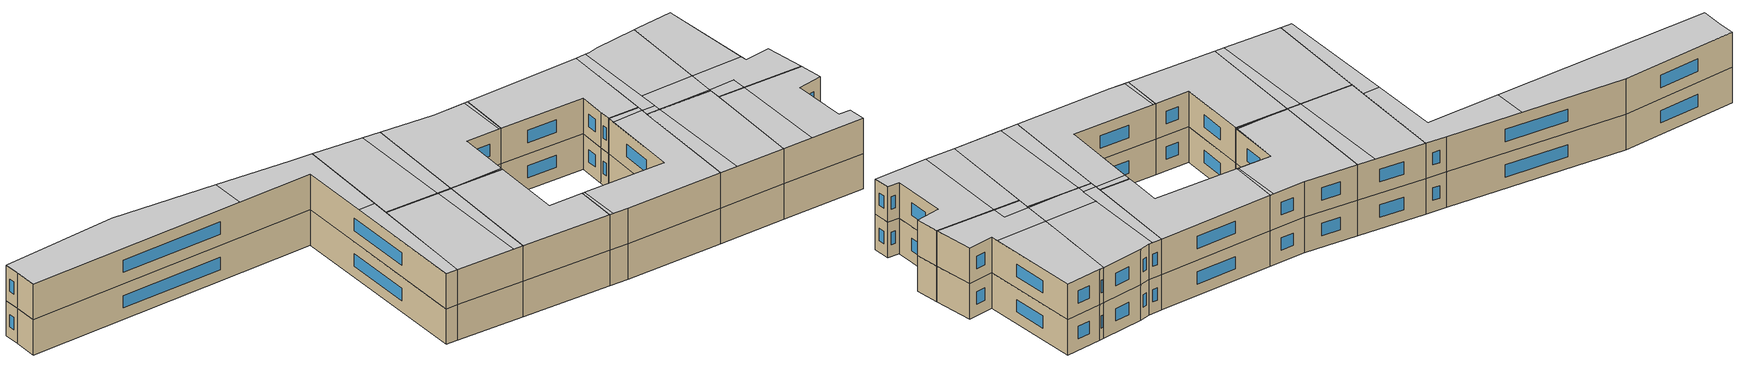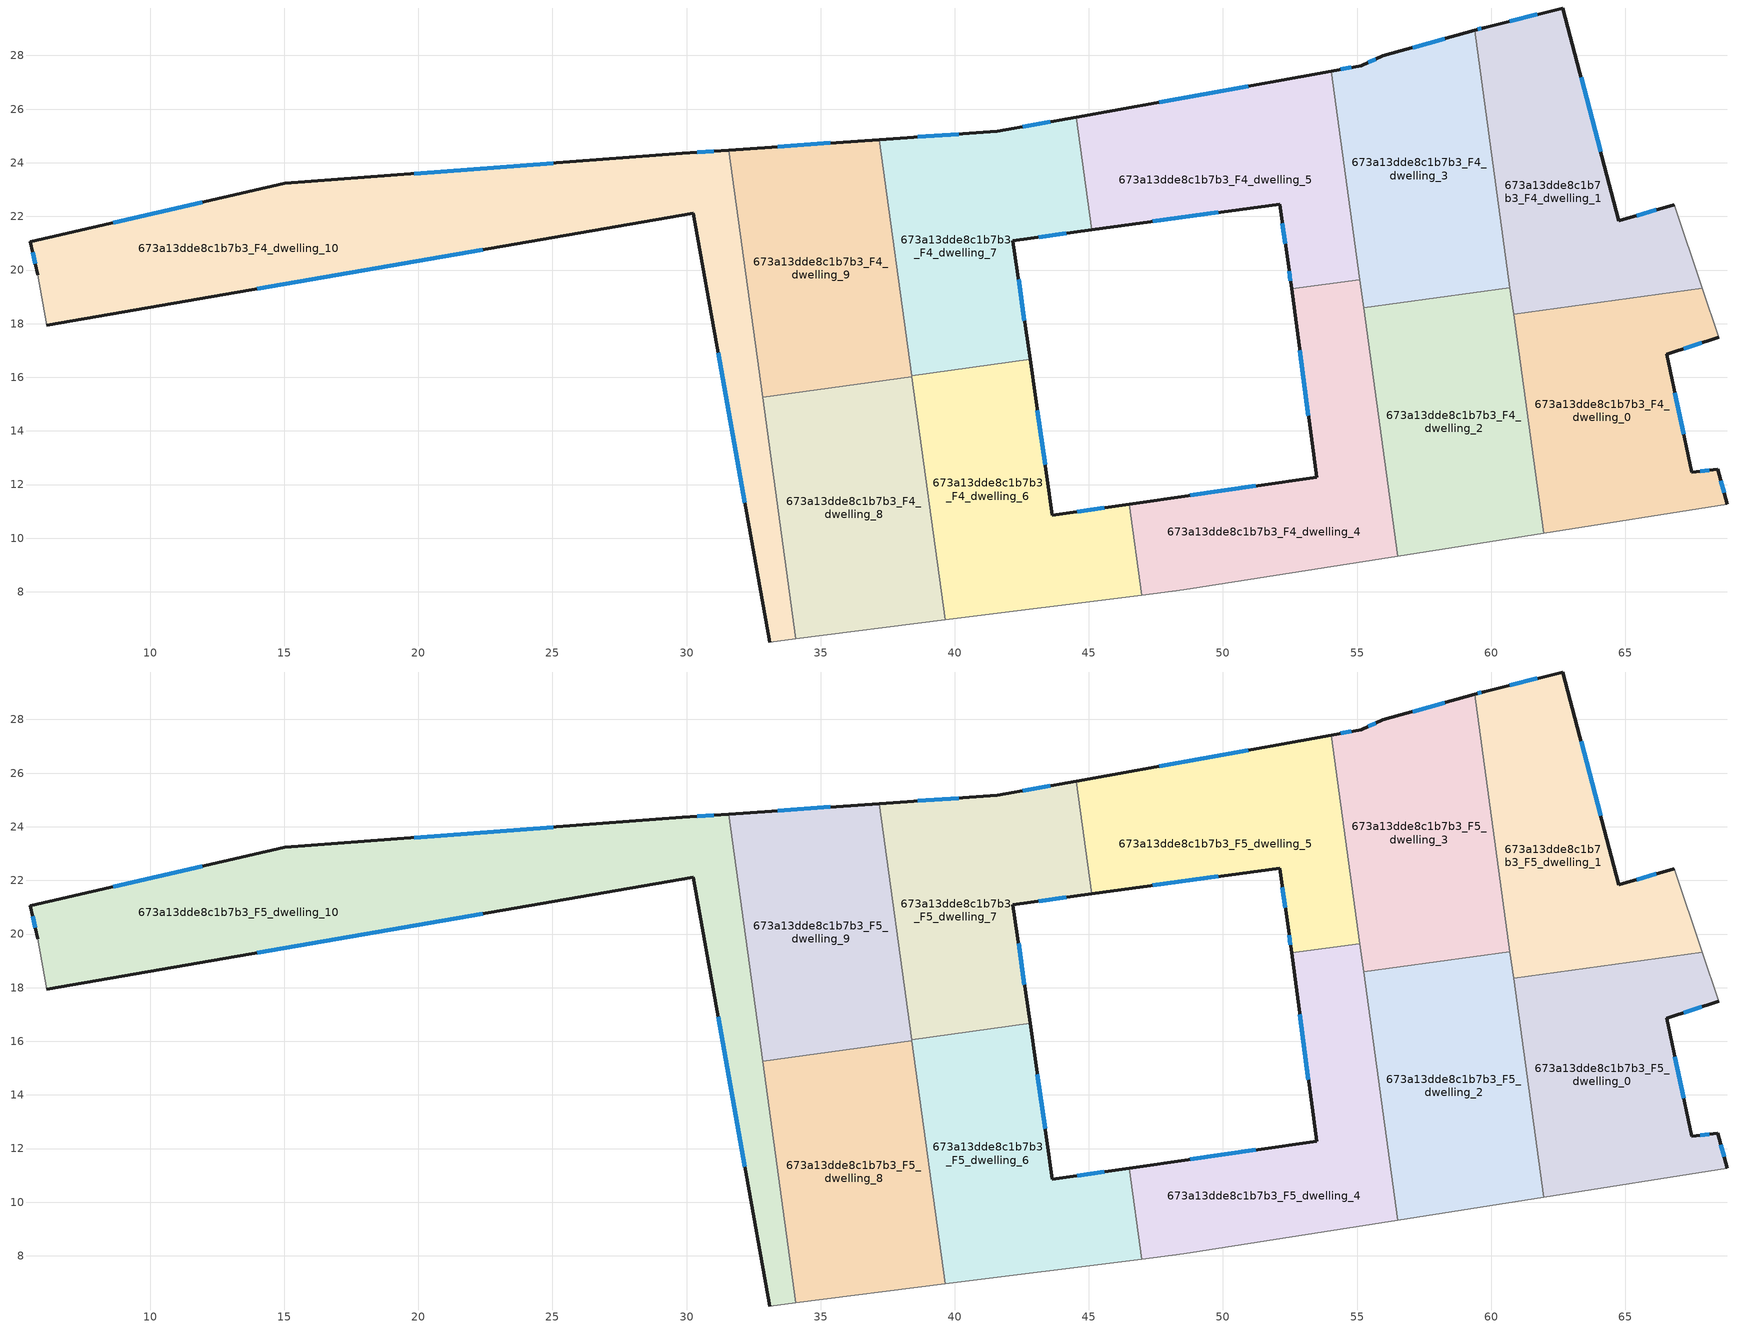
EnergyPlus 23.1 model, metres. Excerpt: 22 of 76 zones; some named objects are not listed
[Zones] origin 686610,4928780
673a13dde8c1b7b3_F4_dwelling_0
 floor to 673a13dde8c1b7b3_F3_dwelling_0 (EU_floor_Construction): 67.88,19.32 68.49,17.5 66.55,16.85 67.48,12.45 68.44,12.57 68.8,11.26 61.96,10.19 60.84,18.35 z12
 wall outside (EU_wall_Construction): 68.8,11.26 68.44,12.57 67.48,12.45 66.55,16.85 68.49,17.5 z12:15
 wall adiabatic (EU_wall_Construction): 61.96,10.19 68.8,11.26 / 68.49,17.5 67.88,19.32 z12:15
 wall to 673a13dde8c1b7b3_F4_dwelling_1 (EU_wall_Construction): 67.88,19.32 60.84,18.35 z12:15
 wall to 673a13dde8c1b7b3_F4_dwelling_2 (EU_wall_Construction): 60.84,18.35 61.96,10.19 z12:15
 window (EU_Window_Construction): 68.13,12.53 67.79,12.49 / 68.68,11.69 68.56,12.14 / 67.18,17.06 67.86,17.29 / 67.18,13.88 66.85,15.42 z12.98:14.02
673a13dde8c1b7b3_F4_dwelling_1
 floor to 673a13dde8c1b7b3_F3_dwelling_1 (EU_floor_Construction): 62.67,29.77 64.76,21.84 66.83,22.43 67.88,19.32 60.84,18.35 59.39,28.94 59.74,29.04 z12
 wall outside (EU_wall_Construction): 66.83,22.43 64.76,21.84 62.67,29.77 59.74,29.04 59.39,28.94 z12:15
 wall adiabatic (EU_wall_Construction): 67.88,19.32 66.83,22.43 z12:15
 wall to 673a13dde8c1b7b3_F4_dwelling_3 (EU_wall_Construction): 59.39,28.94 60.7,19.34 z12:15
 wall to 673a13dde8c1b7b3_F4_dwelling_2 (EU_wall_Construction): 60.7,19.34 60.84,18.35 z12:15
 window (EU_Window_Construction): 59.63,29.01 59.5,28.97 / 61.72,29.53 60.69,29.28 / 64.08,24.42 63.35,27.19 / 66.16,22.24 65.44,22.03 z12.98:14.02
673a13dde8c1b7b3_F4_dwelling_10
 floor to 673a13dde8c1b7b3_F3_dwelling_10 (EU_floor_Construction): 31.58,24.47 34.08,6.25 33.11,6.13 30.24,22.12 6.15,17.94 5.81,19.82 5.53,21.06 15.02,23.23 29.84,24.35 z12
 wall outside (EU_wall_Construction): 6.15,17.94 30.24,22.12 33.11,6.13 / 31.58,24.47 29.84,24.35 15.02,23.23 5.53,21.06 5.81,19.82 z12:15
 wall adiabatic (EU_wall_Construction): 33.11,6.13 34.08,6.25 / 5.81,19.82 6.15,17.94 z12:15
 wall to 673a13dde8c1b7b3_F4_dwelling_9 (EU_wall_Construction): 32.84,15.26 31.58,24.47 z12:15
 wall to 673a13dde8c1b7b3_F4_dwelling_8 (EU_wall_Construction): 34.08,6.25 32.84,15.25 z12:15
 window (EU_Window_Construction): 31.18,16.92 32.18,11.33 / 13.99,19.3 22.41,20.76 / 5.62,20.66 5.72,20.23 / 11.94,22.53 8.62,21.77 / 25.02,23.99 19.84,23.6 / 31.01,24.43 30.41,24.39 z12.98:14.02
673a13dde8c1b7b3_F4_dwelling_2
 floor to 673a13dde8c1b7b3_F3_dwelling_2 (EU_floor_Construction): 60.7,19.34 61.96,10.19 56.52,9.33 55.25,18.59 z12
 wall to 673a13dde8c1b7b3_F4_dwelling_3 (EU_wall_Construction): 60.7,19.34 55.25,18.59 z12:15
 wall adiabatic (EU_wall_Construction): 56.52,9.33 61.96,10.19 z12:15
 wall to 673a13dde8c1b7b3_F4_dwelling_4 (EU_wall_Construction): 55.25,18.59 56.52,9.33 z12:15
673a13dde8c1b7b3_F4_dwelling_3
 floor to 673a13dde8c1b7b3_F3_dwelling_3 (EU_floor_Construction): 59.39,28.94 60.7,19.34 55.25,18.59 54.04,27.42 55.15,27.62 55.96,27.98 z12
 wall outside (EU_wall_Construction): 59.39,28.94 55.96,27.98 55.15,27.62 54.04,27.42 z12:15
 wall to 673a13dde8c1b7b3_F4_dwelling_5 (EU_wall_Construction): 54.04,27.42 55.1,19.64 z12:15
 wall to 673a13dde8c1b7b3_F4_dwelling_4 (EU_wall_Construction): 55.1,19.64 55.25,18.59 z12:15
 window (EU_Window_Construction): 54.79,27.56 54.4,27.49 / 55.7,27.86 55.42,27.74 / 58.27,28.63 57.08,28.29 z12.98:14.02
673a13dde8c1b7b3_F4_dwelling_4
 floor to 673a13dde8c1b7b3_F3_dwelling_4 (EU_floor_Construction): 55.1,19.64 56.52,9.33 48.54,8.08 46.97,7.88 46.51,11.27 53.49,12.28 52.56,19.29 z12
 wall outside (EU_wall_Construction): 52.56,19.29 53.49,12.28 46.51,11.27 z12:15
 wall to 673a13dde8c1b7b3_F4_dwelling_6 (EU_wall_Construction): 46.51,11.27 46.97,7.88 z12:15
 wall to 673a13dde8c1b7b3_F4_dwelling_5 (EU_wall_Construction): 55.1,19.64 52.56,19.29 z12:15
 wall adiabatic (EU_wall_Construction): 46.97,7.88 48.54,8.08 56.52,9.33 z12:15
 window (EU_Window_Construction): 51.22,11.95 48.78,11.6 / 52.86,17.01 53.19,14.56 z12.98:14.02
673a13dde8c1b7b3_F4_dwelling_5
 floor to 673a13dde8c1b7b3_F3_dwelling_5 (EU_floor_Construction): 54.04,27.42 55.1,19.64 52.56,19.29 52.43,20.26 52.11,22.46 45.1,21.5 44.53,25.7 z12
 wall outside (EU_wall_Construction): 45.1,21.5 52.11,22.46 52.43,20.26 52.56,19.29 / 54.04,27.42 44.53,25.7 z12:15
 wall to 673a13dde8c1b7b3_F4_dwelling_7 (EU_wall_Construction): 44.53,25.7 45.1,21.5 z12:15
 window (EU_Window_Construction): 52.22,21.75 52.33,20.98 / 47.38,21.81 49.83,22.15 / 50.94,26.86 47.62,26.26 / 52.47,19.95 52.52,19.61 z12.98:14.02
673a13dde8c1b7b3_F4_dwelling_6
 floor to 673a13dde8c1b7b3_F3_dwelling_6 (EU_floor_Construction): 42.81,16.67 43.64,10.86 46.51,11.27 46.97,7.88 39.64,6.96 38.39,16.06 z12
 wall outside (EU_wall_Construction): 46.51,11.27 43.64,10.86 42.81,16.67 z12:15
 wall adiabatic (EU_wall_Construction): 39.64,6.96 46.97,7.88 z12:15
 wall to 673a13dde8c1b7b3_F4_dwelling_7 (EU_wall_Construction): 42.81,16.67 38.39,16.06 z12:15
 wall to 673a13dde8c1b7b3_F4_dwelling_8 (EU_wall_Construction): 38.4,16.02 39.64,6.96 z12:15
 wall to 673a13dde8c1b7b3_F4_dwelling_9 (EU_wall_Construction): 38.39,16.06 38.4,16.02 z12:15
 window (EU_Window_Construction): 43.37,12.75 43.08,14.78 / 45.58,11.14 44.57,11 z12.98:14.02
673a13dde8c1b7b3_F4_dwelling_7
 floor to 673a13dde8c1b7b3_F3_dwelling_7 (EU_floor_Construction): 44.53,25.7 45.1,21.5 42.17,21.1 42.81,16.67 38.39,16.06 37.19,24.86 41.58,25.17 z12
 wall outside (EU_wall_Construction): 42.81,16.67 42.17,21.1 45.1,21.5 / 44.53,25.7 41.58,25.17 37.19,24.86 z12:15
 wall to 673a13dde8c1b7b3_F4_dwelling_9 (EU_wall_Construction): 37.19,24.86 38.39,16.06 z12:15
 window (EU_Window_Construction): 42.6,18.11 42.38,19.66 / 40.15,25.07 38.61,24.96 / 43.57,25.53 42.54,25.34 / 43.13,21.23 44.15,21.37 z12.98:14.02
673a13dde8c1b7b3_F4_dwelling_8
 floor to 673a13dde8c1b7b3_F3_dwelling_8 (EU_floor_Construction): 38.4,16.02 39.64,6.96 34.08,6.25 32.84,15.25 z12
 wall to 673a13dde8c1b7b3_F4_dwelling_9 (EU_wall_Construction): 38.4,16.02 32.84,15.25 z12:15
 wall adiabatic (EU_wall_Construction): 34.08,6.25 39.64,6.96 z12:15
673a13dde8c1b7b3_F4_dwelling_9
 floor to 673a13dde8c1b7b3_F3_dwelling_9 (EU_floor_Construction): 37.19,24.86 38.4,16.02 32.84,15.25 31.58,24.47 z12
 wall outside (EU_wall_Construction): 37.19,24.86 31.58,24.47 z12:15
 window (EU_Window_Construction): 35.36,24.74 33.4,24.6 z12.98:14.02
673a13dde8c1b7b3_F5_dwelling_0
 floor to 673a13dde8c1b7b3_F4_dwelling_0 (EU_floor_Construction): 67.88,19.32 68.49,17.5 66.55,16.85 67.48,12.45 68.44,12.57 68.8,11.26 61.96,10.19 60.84,18.35 z15
 wall outside (EU_wall_Construction): 68.8,11.26 68.44,12.57 67.48,12.45 66.55,16.85 68.49,17.5 z15:18
 wall adiabatic (EU_wall_Construction): 61.96,10.19 68.8,11.26 / 68.49,17.5 67.88,19.32 z15:18
 wall to 673a13dde8c1b7b3_F5_dwelling_1 (EU_wall_Construction): 67.88,19.32 60.84,18.35 z15:18
 wall to 673a13dde8c1b7b3_F5_dwelling_2 (EU_wall_Construction): 60.84,18.35 61.96,10.19 z15:18
 window (EU_Window_Construction): 68.13,12.53 67.79,12.49 / 68.68,11.69 68.56,12.14 / 67.18,17.06 67.86,17.29 / 67.18,13.88 66.85,15.42 z15.98:17.02
 ceiling to 673a13dde8c1b7b3_F6_dwelling_9 (EU_floor_Construction): 68.8,11.26 68.44,12.57 67.48,12.45 66.55,16.85 68.49,17.5 67.88,19.32 63.01,18.65 64.41,10.57 z18
 ceiling to 673a13dde8c1b7b3_F6_dwelling_8 (EU_floor_Construction): 64.41,10.57 63.01,18.65 60.84,18.35 61.96,10.19 z18
673a13dde8c1b7b3_F5_dwelling_1
 floor to 673a13dde8c1b7b3_F4_dwelling_1 (EU_floor_Construction): 62.67,29.77 64.76,21.84 66.83,22.43 67.88,19.32 60.84,18.35 59.39,28.94 59.74,29.04 z15
 wall outside (EU_wall_Construction): 66.83,22.43 64.76,21.84 62.67,29.77 59.74,29.04 59.39,28.94 z15:18
 wall adiabatic (EU_wall_Construction): 67.88,19.32 66.83,22.43 z15:18
 wall to 673a13dde8c1b7b3_F5_dwelling_3 (EU_wall_Construction): 59.39,28.94 60.7,19.34 z15:18
 wall to 673a13dde8c1b7b3_F5_dwelling_2 (EU_wall_Construction): 60.7,19.34 60.84,18.35 z15:18
 window (EU_Window_Construction): 59.63,29.01 59.5,28.97 / 61.72,29.53 60.69,29.28 / 64.08,24.42 63.35,27.19 / 66.16,22.24 65.44,22.03 z15.98:17.02
 ceiling to 673a13dde8c1b7b3_F6_dwelling_7 (EU_floor_Construction): 64.62,22.38 62.67,29.77 59.74,29.04 59.39,28.94 60.39,21.65 z18
 ceiling to 673a13dde8c1b7b3_F6_dwelling_9 (EU_floor_Construction): 67.88,19.32 66.83,22.43 64.76,21.84 64.62,22.38 60.39,21.65 60.68,19.49 62.81,19.85 63.01,18.65 z18
 ceiling to 673a13dde8c1b7b3_F6_dwelling_8 (EU_floor_Construction): 63.01,18.65 62.81,19.85 60.68,19.49 60.84,18.35 z18
673a13dde8c1b7b3_F5_dwelling_10
 floor to 673a13dde8c1b7b3_F4_dwelling_10 (EU_floor_Construction): 31.58,24.47 34.08,6.25 33.11,6.13 30.24,22.12 6.15,17.94 5.81,19.82 5.53,21.06 15.02,23.23 29.84,24.35 z15
 wall outside (EU_wall_Construction): 6.15,17.94 30.24,22.12 33.11,6.13 / 31.58,24.47 29.84,24.35 15.02,23.23 5.53,21.06 5.81,19.82 z15:18
 wall adiabatic (EU_wall_Construction): 33.11,6.13 34.08,6.25 / 5.81,19.82 6.15,17.94 z15:18
 wall to 673a13dde8c1b7b3_F5_dwelling_9 (EU_wall_Construction): 32.84,15.26 31.58,24.47 z15:18
 wall to 673a13dde8c1b7b3_F5_dwelling_8 (EU_wall_Construction): 34.08,6.25 32.84,15.25 z15:18
 window (EU_Window_Construction): 31.18,16.92 32.18,11.33 / 13.99,19.3 22.41,20.76 / 5.62,20.66 5.72,20.23 / 11.94,22.53 8.62,21.77 / 25.02,23.99 19.84,23.6 / 31.01,24.43 30.41,24.39 z15.98:17.02
 ceiling to 673a13dde8c1b7b3_F6_dwelling_0 (EU_floor_Construction): 24.1,21.06 23.61,23.88 15.02,23.23 5.53,21.06 5.81,19.82 6.15,17.94 z18
 ceiling to 673a13dde8c1b7b3_F6_dwelling_1 (EU_floor_Construction): 32.65,16.66 31.58,24.47 29.84,24.35 23.61,23.88 24.1,21.06 30.24,22.12 31.27,16.42 z18
 ceiling to 673a13dde8c1b7b3_F6_dwelling_2 (EU_floor_Construction): 34.08,6.25 32.65,16.66 31.27,16.42 33.11,6.13 z18
673a13dde8c1b7b3_F5_dwelling_2
 floor to 673a13dde8c1b7b3_F4_dwelling_2 (EU_floor_Construction): 60.7,19.34 61.96,10.19 56.52,9.33 55.25,18.59 z15
 wall to 673a13dde8c1b7b3_F5_dwelling_3 (EU_wall_Construction): 60.7,19.34 55.25,18.59 z15:18
 wall adiabatic (EU_wall_Construction): 56.52,9.33 61.96,10.19 z15:18
 wall to 673a13dde8c1b7b3_F5_dwelling_4 (EU_wall_Construction): 55.25,18.59 56.52,9.33 z15:18
 ceiling to 673a13dde8c1b7b3_F6_dwelling_8 (EU_floor_Construction): 61.96,10.19 60.7,19.34 56.42,18.75 56.35,18.74 57.94,9.56 z18
 ceiling to 673a13dde8c1b7b3_F6_dwelling_6 (EU_floor_Construction): 57.94,9.56 56.35,18.74 55.25,18.59 56.52,9.33 z18
673a13dde8c1b7b3_F5_dwelling_3
 floor to 673a13dde8c1b7b3_F4_dwelling_3 (EU_floor_Construction): 59.39,28.94 60.7,19.34 55.25,18.59 54.04,27.42 55.15,27.62 55.96,27.98 z15
 wall outside (EU_wall_Construction): 59.39,28.94 55.96,27.98 55.15,27.62 54.04,27.42 z15:18
 wall to 673a13dde8c1b7b3_F5_dwelling_5 (EU_wall_Construction): 54.04,27.42 55.1,19.64 z15:18
 wall to 673a13dde8c1b7b3_F5_dwelling_4 (EU_wall_Construction): 55.1,19.64 55.25,18.59 z15:18
 window (EU_Window_Construction): 54.79,27.56 54.4,27.49 / 55.7,27.86 55.42,27.74 / 58.27,28.63 57.08,28.29 z15.98:17.02
 ceiling to 673a13dde8c1b7b3_F6_dwelling_5 (EU_floor_Construction): 56.25,19.34 54.83,27.56 54.04,27.42 55.17,19.15 z18
 ceiling to 673a13dde8c1b7b3_F6_dwelling_7 (EU_floor_Construction): 60.39,21.65 59.39,28.94 55.96,27.98 55.15,27.62 54.83,27.56 55.98,20.89 z18
 ceiling to 673a13dde8c1b7b3_F6_dwelling_9 (EU_floor_Construction): 60.68,19.49 60.39,21.65 55.98,20.89 56.35,18.74 56.42,18.75 z18
 ceiling to 673a13dde8c1b7b3_F6_dwelling_6 (EU_floor_Construction): 56.35,18.74 56.25,19.34 55.17,19.15 55.25,18.59 z18
 ceiling to 673a13dde8c1b7b3_F6_dwelling_8 (EU_floor_Construction): 60.7,19.34 60.68,19.49 56.42,18.75 z18
673a13dde8c1b7b3_F5_dwelling_4
 floor to 673a13dde8c1b7b3_F4_dwelling_4 (EU_floor_Construction): 55.1,19.64 56.52,9.33 48.54,8.08 46.97,7.88 46.51,11.27 53.49,12.28 52.56,19.29 z15
 wall outside (EU_wall_Construction): 52.56,19.29 53.49,12.28 46.51,11.27 z15:18
 wall to 673a13dde8c1b7b3_F5_dwelling_6 (EU_wall_Construction): 46.51,11.27 46.97,7.88 z15:18
 wall to 673a13dde8c1b7b3_F5_dwelling_5 (EU_wall_Construction): 55.1,19.64 52.56,19.29 z15:18
 wall adiabatic (EU_wall_Construction): 46.97,7.88 48.54,8.08 56.52,9.33 z15:18
 window (EU_Window_Construction): 51.22,11.95 48.78,11.6 / 52.86,17.01 53.19,14.56 z15.98:17.02
 ceiling to 673a13dde8c1b7b3_F6_dwelling_6 (EU_floor_Construction): 56.52,9.33 55.17,19.15 52.64,18.72 53.49,12.28 46.72,11.3 47.3,7.92 48.54,8.08 z18
 ceiling to 673a13dde8c1b7b3_F6_dwelling_4 (EU_floor_Construction): 47.3,7.92 46.72,11.3 46.51,11.27 46.97,7.88 z18
 ceiling to 673a13dde8c1b7b3_F6_dwelling_5 (EU_floor_Construction): 55.17,19.15 55.1,19.64 52.56,19.3 52.64,18.72 z18
673a13dde8c1b7b3_F5_dwelling_5
 floor to 673a13dde8c1b7b3_F4_dwelling_5 (EU_floor_Construction): 54.04,27.42 55.1,19.64 52.56,19.29 52.43,20.26 52.11,22.46 45.1,21.5 44.53,25.7 z15
 wall outside (EU_wall_Construction): 45.1,21.5 52.11,22.46 52.43,20.26 52.56,19.29 / 54.04,27.42 44.53,25.7 z15:18
 wall to 673a13dde8c1b7b3_F5_dwelling_7 (EU_wall_Construction): 44.53,25.7 45.1,21.5 z15:18
 window (EU_Window_Construction): 52.22,21.75 52.33,20.98 / 47.38,21.81 49.83,22.15 / 50.94,26.86 47.62,26.26 / 52.47,19.95 52.52,19.61 z15.98:17.02
 ceiling to 673a13dde8c1b7b3_F6_dwelling_5 (EU_floor_Construction): 55.1,19.64 54.04,27.42 44.53,25.7 45.1,21.5 52.11,22.46 52.43,20.26 52.56,19.3 z18
673a13dde8c1b7b3_F5_dwelling_6
 floor to 673a13dde8c1b7b3_F4_dwelling_6 (EU_floor_Construction): 42.81,16.67 43.64,10.86 46.51,11.27 46.97,7.88 39.64,6.96 38.39,16.06 z15
 wall outside (EU_wall_Construction): 46.51,11.27 43.64,10.86 42.81,16.67 z15:18
 wall adiabatic (EU_wall_Construction): 39.64,6.96 46.97,7.88 z15:18
 wall to 673a13dde8c1b7b3_F5_dwelling_7 (EU_wall_Construction): 42.81,16.67 38.39,16.06 z15:18
 wall to 673a13dde8c1b7b3_F5_dwelling_8 (EU_wall_Construction): 38.4,16.02 39.64,6.96 z15:18
 wall to 673a13dde8c1b7b3_F5_dwelling_9 (EU_wall_Construction): 38.39,16.06 38.4,16.02 z15:18
 window (EU_Window_Construction): 43.37,12.75 43.08,14.78 / 45.58,11.14 44.57,11 z15.98:17.02
 ceiling to 673a13dde8c1b7b3_F6_dwelling_4 (EU_floor_Construction): 46.97,7.88 46.51,11.27 43.64,10.86 42.81,16.67 38.39,16.06 39.64,6.96 z18
673a13dde8c1b7b3_F5_dwelling_7
 floor to 673a13dde8c1b7b3_F4_dwelling_7 (EU_floor_Construction): 44.53,25.7 45.1,21.5 42.17,21.1 42.81,16.67 38.39,16.06 37.19,24.86 41.58,25.17 z15
 wall outside (EU_wall_Construction): 42.81,16.67 42.17,21.1 45.1,21.5 / 44.53,25.7 41.58,25.17 37.19,24.86 z15:18
 wall to 673a13dde8c1b7b3_F5_dwelling_9 (EU_wall_Construction): 37.19,24.86 38.39,16.06 z15:18
 window (EU_Window_Construction): 42.6,18.11 42.38,19.66 / 40.15,25.07 38.61,24.96 / 43.57,25.53 42.54,25.34 / 43.13,21.23 44.15,21.37 z15.98:17.02
 ceiling to 673a13dde8c1b7b3_F6_dwelling_3 (EU_floor_Construction): 42.79,16.83 42.17,21.1 44.96,21.48 44.24,25.65 41.58,25.17 37.19,24.86 38.39,16.07 z18
 ceiling to 673a13dde8c1b7b3_F6_dwelling_4 (EU_floor_Construction): 42.81,16.67 42.79,16.83 38.39,16.06 z18
 ceiling to 673a13dde8c1b7b3_F6_dwelling_5 (EU_floor_Construction): 45.1,21.5 44.53,25.7 44.24,25.65 44.96,21.48 z18
673a13dde8c1b7b3_F5_dwelling_8
 floor to 673a13dde8c1b7b3_F4_dwelling_8 (EU_floor_Construction): 38.4,16.02 39.64,6.96 34.08,6.25 32.84,15.25 z15
 wall to 673a13dde8c1b7b3_F5_dwelling_9 (EU_wall_Construction): 38.4,16.02 32.84,15.25 z15:18
 wall adiabatic (EU_wall_Construction): 34.08,6.25 39.64,6.96 z15:18
 ceiling adiabatic (EU_roof_Construction): 38.83,6.85 37.28,15.86 32.84,15.25 34.08,6.25 z18
 ceiling to 673a13dde8c1b7b3_F6_dwelling_4 (EU_floor_Construction): 39.64,6.96 38.4,16.02 37.28,15.86 38.83,6.85 z18
673a13dde8c1b7b3_F5_dwelling_9
 floor to 673a13dde8c1b7b3_F4_dwelling_9 (EU_floor_Construction): 37.19,24.86 38.4,16.02 32.84,15.25 31.58,24.47 z15
 wall outside (EU_wall_Construction): 37.19,24.86 31.58,24.47 z15:18
 window (EU_Window_Construction): 35.36,24.74 33.4,24.6 z15.98:17.02
 ceiling to 673a13dde8c1b7b3_F6_dwelling_3 (EU_floor_Construction): 38.39,16.07 37.19,24.86 35.74,24.76 37.28,15.87 z18
 ceiling adiabatic (EU_roof_Construction): 38.4,16.02 38.39,16.07 37.28,15.87 35.74,24.76 31.58,24.47 32.84,15.25 z18
[Building]
EU S2 Campaign: North Axis=0; Terrain=City; Solar Distribution=FullExterior
[Site:Location]
Bologna: Latitude=44.5; Longitude=11.25; Time Zone=1; Elevation=37
[SizingPeriod:WeatherFileDays]
AnnualSizingPeriod: Begin Month=1; Begin Day of Month=1; End Month=12; End Day of Month=31; Day of Week for Start Day=Monday; Use Weather File Daylight Saving Period=No; Use Weather File Rain and Snow Indicators=No
[MATERIAL]
EU_InternalMass_Material: Roughness=MediumRough; Thickness=0.1; Conductivity=1; Density=1800; Specific Heat=900; Thermal Absorptance=0.9; Solar Absorptance=0.7; Visible Absorptance=0.7
[MATERIAL:NOMASS] Roughness=MediumRough; Thermal Absorptance=0.9; Solar Absorptance=0.7; Visible Absorptance=0.7
Name | Thermal Resistance
EU_wall_NoMass | 0.905828
EU_roof_NoMass | 0.37593
EU_floor_NoMass | 0.67114
[WINDOWMATERIAL:SIMPLEGLAZINGSYSTEM]
EU_Window_SimpleGlazing: UFactor=4.52486; Solar Heat Gain Coefficient=0.85; Visible Transmittance=0.85
[CONSTRUCTION]
EU_wall_Construction: EU_wall_NoMass
EU_roof_Construction: EU_roof_NoMass
EU_floor_Construction: EU_floor_NoMass
EU_Window_Construction: EU_Window_SimpleGlazing
EU_InternalMass_Construction: EU_InternalMass_Material
[ZONE] Type=1; Multiplier=1; Ceiling Height=autocalculate; Floor Area=autocalculate; Part of Total Floor Area=Yes
Name | Volume
673a13dde8c1b7b3_F4_dwelling_0; 673a13dde8c1b7b3_F5_dwelling_0 | 153.398
673a13dde8c1b7b3_F4_dwelling_1; 673a13dde8c1b7b3_F5_dwelling_1 | 153.417
673a13dde8c1b7b3_F4_dwelling_10; 673a13dde8c1b7b3_F5_dwelling_10 | 306.844
673a13dde8c1b7b3_F4_dwelling_2; 673a13dde8c1b7b3_F5_dwelling_2 | 153.415
673a13dde8c1b7b3_F4_dwelling_3; 673a13dde8c1b7b3_F5_dwelling_3 | 153.41
673a13dde8c1b7b3_F4_dwelling_4; 673a13dde8c1b7b3_F5_dwelling_4 | 153.408
673a13dde8c1b7b3_F4_dwelling_5; 673a13dde8c1b7b3_F5_dwelling_5 | 153.425
673a13dde8c1b7b3_F4_dwelling_6; 673a13dde8c1b7b3_F5_dwelling_6 | 153.402
673a13dde8c1b7b3_F4_dwelling_7; 673a13dde8c1b7b3_F5_dwelling_7 | 153.397
673a13dde8c1b7b3_F4_dwelling_8; 673a13dde8c1b7b3_F5_dwelling_8 | 153.42
673a13dde8c1b7b3_F4_dwelling_9; 673a13dde8c1b7b3_F5_dwelling_9 | 153.43
[INTERNALMASS] Construction=EU_InternalMass_Construction
Name | Zone or ZoneList | Surface Area
673a13dde8c1b7b3_F4_dwelling_0_EU_InternalMass | 673a13dde8c1b7b3_F4_dwelling_0 | 51.1324
673a13dde8c1b7b3_F4_dwelling_1_EU_InternalMass | 673a13dde8c1b7b3_F4_dwelling_1 | 51.1384
673a13dde8c1b7b3_F4_dwelling_2_EU_InternalMass | 673a13dde8c1b7b3_F4_dwelling_2 | 51.1383
673a13dde8c1b7b3_F4_dwelling_3_EU_InternalMass | 673a13dde8c1b7b3_F4_dwelling_3 | 51.1367
673a13dde8c1b7b3_F4_dwelling_4_EU_InternalMass | 673a13dde8c1b7b3_F4_dwelling_4 | 51.1362
673a13dde8c1b7b3_F4_dwelling_5_EU_InternalMass | 673a13dde8c1b7b3_F4_dwelling_5 | 51.1414
673a13dde8c1b7b3_F4_dwelling_6_EU_InternalMass | 673a13dde8c1b7b3_F4_dwelling_6 | 51.1338
673a13dde8c1b7b3_F4_dwelling_7_EU_InternalMass | 673a13dde8c1b7b3_F4_dwelling_7 | 51.1324
673a13dde8c1b7b3_F4_dwelling_8_EU_InternalMass | 673a13dde8c1b7b3_F4_dwelling_8 | 51.14
673a13dde8c1b7b3_F4_dwelling_9_EU_InternalMass | 673a13dde8c1b7b3_F4_dwelling_9 | 51.1432
673a13dde8c1b7b3_F4_dwelling_10_EU_InternalMass | 673a13dde8c1b7b3_F4_dwelling_10 | 102.281
673a13dde8c1b7b3_F5_dwelling_0_EU_InternalMass | 673a13dde8c1b7b3_F5_dwelling_0 | 51.1324
673a13dde8c1b7b3_F5_dwelling_1_EU_InternalMass | 673a13dde8c1b7b3_F5_dwelling_1 | 51.1384
673a13dde8c1b7b3_F5_dwelling_2_EU_InternalMass | 673a13dde8c1b7b3_F5_dwelling_2 | 51.1383
673a13dde8c1b7b3_F5_dwelling_3_EU_InternalMass | 673a13dde8c1b7b3_F5_dwelling_3 | 51.1367
673a13dde8c1b7b3_F5_dwelling_4_EU_InternalMass | 673a13dde8c1b7b3_F5_dwelling_4 | 51.1362
673a13dde8c1b7b3_F5_dwelling_5_EU_InternalMass | 673a13dde8c1b7b3_F5_dwelling_5 | 51.1414
673a13dde8c1b7b3_F5_dwelling_6_EU_InternalMass | 673a13dde8c1b7b3_F5_dwelling_6 | 51.1338
673a13dde8c1b7b3_F5_dwelling_7_EU_InternalMass | 673a13dde8c1b7b3_F5_dwelling_7 | 51.1324
673a13dde8c1b7b3_F5_dwelling_8_EU_InternalMass | 673a13dde8c1b7b3_F5_dwelling_8 | 51.14
673a13dde8c1b7b3_F5_dwelling_9_EU_InternalMass | 673a13dde8c1b7b3_F5_dwelling_9 | 51.1432
673a13dde8c1b7b3_F5_dwelling_10_EU_InternalMass | 673a13dde8c1b7b3_F5_dwelling_10 | 102.281
[OTHEREQUIPMENT] Fuel Type=Electricity; Design Level Calculation Method=Watts/Area; Power per Zone Floor Area=1; Fraction Latent=0; Fraction Radiant=0; Fraction Lost=0; Carbon Dioxide Generation Rate=0; EndUse Subcategory=EU_Step8_InternalGains
Name | Zone or ZoneList or Space or SpaceList | Schedule
EU_Step8_InternalGain_673a13dde8c1b7b3_F4_dwelling_0_f000 | 673a13dde8c1b7b3_F4_dwelling_0 | EU_Step8_GainSchedule_673a13dde8c1b7b3_F4_dwelling_0_f000
EU_Step8_InternalGain_673a13dde8c1b7b3_F4_dwelling_1_f000 | 673a13dde8c1b7b3_F4_dwelling_1 | EU_Step8_GainSchedule_673a13dde8c1b7b3_F4_dwelling_1_f000
EU_Step8_InternalGain_673a13dde8c1b7b3_F4_dwelling_2_f000 | 673a13dde8c1b7b3_F4_dwelling_2 | EU_Step8_GainSchedule_673a13dde8c1b7b3_F4_dwelling_2_f000
EU_Step8_InternalGain_673a13dde8c1b7b3_F4_dwelling_3_f000 | 673a13dde8c1b7b3_F4_dwelling_3 | EU_Step8_GainSchedule_673a13dde8c1b7b3_F4_dwelling_3_f000
EU_Step8_InternalGain_673a13dde8c1b7b3_F4_dwelling_4_f000 | 673a13dde8c1b7b3_F4_dwelling_4 | EU_Step8_GainSchedule_673a13dde8c1b7b3_F4_dwelling_4_f000
EU_Step8_InternalGain_673a13dde8c1b7b3_F4_dwelling_5_f000 | 673a13dde8c1b7b3_F4_dwelling_5 | EU_Step8_GainSchedule_673a13dde8c1b7b3_F4_dwelling_5_f000
EU_Step8_InternalGain_673a13dde8c1b7b3_F4_dwelling_6_f000 | 673a13dde8c1b7b3_F4_dwelling_6 | EU_Step8_GainSchedule_673a13dde8c1b7b3_F4_dwelling_6_f000
EU_Step8_InternalGain_673a13dde8c1b7b3_F4_dwelling_7_f000 | 673a13dde8c1b7b3_F4_dwelling_7 | EU_Step8_GainSchedule_673a13dde8c1b7b3_F4_dwelling_7_f000
EU_Step8_InternalGain_673a13dde8c1b7b3_F4_dwelling_8_f000 | 673a13dde8c1b7b3_F4_dwelling_8 | EU_Step8_GainSchedule_673a13dde8c1b7b3_F4_dwelling_8_f000
EU_Step8_InternalGain_673a13dde8c1b7b3_F4_dwelling_9_f000 | 673a13dde8c1b7b3_F4_dwelling_9 | EU_Step8_GainSchedule_673a13dde8c1b7b3_F4_dwelling_9_f000
EU_Step8_InternalGain_673a13dde8c1b7b3_F4_dwelling_10_f000 | 673a13dde8c1b7b3_F4_dwelling_10 | EU_Step8_GainSchedule_673a13dde8c1b7b3_F4_dwelling_10_f000
EU_Step8_InternalGain_673a13dde8c1b7b3_F5_dwelling_0_f000 | 673a13dde8c1b7b3_F5_dwelling_0 | EU_Step8_GainSchedule_673a13dde8c1b7b3_F5_dwelling_0_f000
EU_Step8_InternalGain_673a13dde8c1b7b3_F5_dwelling_1_f000 | 673a13dde8c1b7b3_F5_dwelling_1 | EU_Step8_GainSchedule_673a13dde8c1b7b3_F5_dwelling_1_f000
EU_Step8_InternalGain_673a13dde8c1b7b3_F5_dwelling_2_f000 | 673a13dde8c1b7b3_F5_dwelling_2 | EU_Step8_GainSchedule_673a13dde8c1b7b3_F5_dwelling_2_f000
EU_Step8_InternalGain_673a13dde8c1b7b3_F5_dwelling_3_f000 | 673a13dde8c1b7b3_F5_dwelling_3 | EU_Step8_GainSchedule_673a13dde8c1b7b3_F5_dwelling_3_f000
EU_Step8_InternalGain_673a13dde8c1b7b3_F5_dwelling_4_f000 | 673a13dde8c1b7b3_F5_dwelling_4 | EU_Step8_GainSchedule_673a13dde8c1b7b3_F5_dwelling_4_f000
EU_Step8_InternalGain_673a13dde8c1b7b3_F5_dwelling_5_f000 | 673a13dde8c1b7b3_F5_dwelling_5 | EU_Step8_GainSchedule_673a13dde8c1b7b3_F5_dwelling_5_f000
EU_Step8_InternalGain_673a13dde8c1b7b3_F5_dwelling_6_f000 | 673a13dde8c1b7b3_F5_dwelling_6 | EU_Step8_GainSchedule_673a13dde8c1b7b3_F5_dwelling_6_f000
EU_Step8_InternalGain_673a13dde8c1b7b3_F5_dwelling_7_f000 | 673a13dde8c1b7b3_F5_dwelling_7 | EU_Step8_GainSchedule_673a13dde8c1b7b3_F5_dwelling_7_f000
EU_Step8_InternalGain_673a13dde8c1b7b3_F5_dwelling_8_f000 | 673a13dde8c1b7b3_F5_dwelling_8 | EU_Step8_GainSchedule_673a13dde8c1b7b3_F5_dwelling_8_f000
EU_Step8_InternalGain_673a13dde8c1b7b3_F5_dwelling_9_f000 | 673a13dde8c1b7b3_F5_dwelling_9 | EU_Step8_GainSchedule_673a13dde8c1b7b3_F5_dwelling_9_f000
EU_Step8_InternalGain_673a13dde8c1b7b3_F5_dwelling_10_f000 | 673a13dde8c1b7b3_F5_dwelling_10 | EU_Step8_GainSchedule_673a13dde8c1b7b3_F5_dwelling_10_f000
[ZONEVENTILATION:DESIGNFLOWRATE] Schedule=EU_AlwaysOn; Design Flow Rate Calculation Method=AirChanges/Hour; Air Changes per Hour=0.73129; Ventilation Type=Natural; Fan Pressure Rise=0; Fan Total Efficiency=1; Constant Term Coefficient=1; Temperature Term Coefficient=0; Velocity Term Coefficient=0; Velocity Squared Term Coefficient=0; Minimum Indoor Temperature=-100; Maximum Indoor Temperature=100; Delta Temperature=-100; Minimum Outdoor Temperature=-100; Maximum Outdoor Temperature=100; Maximum Wind Speed=40
Name | Zone or ZoneList or Space or SpaceList
EU_ConstantAir_673a13dde8c1b7b3_F4_dwelling_0 | 673a13dde8c1b7b3_F4_dwelling_0
EU_ConstantAir_673a13dde8c1b7b3_F4_dwelling_1 | 673a13dde8c1b7b3_F4_dwelling_1
EU_ConstantAir_673a13dde8c1b7b3_F4_dwelling_2 | 673a13dde8c1b7b3_F4_dwelling_2
EU_ConstantAir_673a13dde8c1b7b3_F4_dwelling_3 | 673a13dde8c1b7b3_F4_dwelling_3
EU_ConstantAir_673a13dde8c1b7b3_F4_dwelling_4 | 673a13dde8c1b7b3_F4_dwelling_4
EU_ConstantAir_673a13dde8c1b7b3_F4_dwelling_5 | 673a13dde8c1b7b3_F4_dwelling_5
EU_ConstantAir_673a13dde8c1b7b3_F4_dwelling_6 | 673a13dde8c1b7b3_F4_dwelling_6
EU_ConstantAir_673a13dde8c1b7b3_F4_dwelling_7 | 673a13dde8c1b7b3_F4_dwelling_7
EU_ConstantAir_673a13dde8c1b7b3_F4_dwelling_8 | 673a13dde8c1b7b3_F4_dwelling_8
EU_ConstantAir_673a13dde8c1b7b3_F4_dwelling_9 | 673a13dde8c1b7b3_F4_dwelling_9
EU_ConstantAir_673a13dde8c1b7b3_F4_dwelling_10 | 673a13dde8c1b7b3_F4_dwelling_10
EU_ConstantAir_673a13dde8c1b7b3_F5_dwelling_0 | 673a13dde8c1b7b3_F5_dwelling_0
EU_ConstantAir_673a13dde8c1b7b3_F5_dwelling_1 | 673a13dde8c1b7b3_F5_dwelling_1
EU_ConstantAir_673a13dde8c1b7b3_F5_dwelling_2 | 673a13dde8c1b7b3_F5_dwelling_2
EU_ConstantAir_673a13dde8c1b7b3_F5_dwelling_3 | 673a13dde8c1b7b3_F5_dwelling_3
EU_ConstantAir_673a13dde8c1b7b3_F5_dwelling_4 | 673a13dde8c1b7b3_F5_dwelling_4
EU_ConstantAir_673a13dde8c1b7b3_F5_dwelling_5 | 673a13dde8c1b7b3_F5_dwelling_5
EU_ConstantAir_673a13dde8c1b7b3_F5_dwelling_6 | 673a13dde8c1b7b3_F5_dwelling_6
EU_ConstantAir_673a13dde8c1b7b3_F5_dwelling_7 | 673a13dde8c1b7b3_F5_dwelling_7
EU_ConstantAir_673a13dde8c1b7b3_F5_dwelling_8 | 673a13dde8c1b7b3_F5_dwelling_8
EU_ConstantAir_673a13dde8c1b7b3_F5_dwelling_9 | 673a13dde8c1b7b3_F5_dwelling_9
EU_ConstantAir_673a13dde8c1b7b3_F5_dwelling_10 | 673a13dde8c1b7b3_F5_dwelling_10
[HVACTEMPLATE:ZONE:IDEALLOADSAIRSYSTEM] System Availability Schedule=EU_AlwaysOn; Maximum Heating Supply Air Temperature=50; Minimum Cooling Supply Air Temperature=13; Maximum Heating Supply Air Humidity Ratio=0.0156; Minimum Cooling Supply Air Humidity Ratio=0.0077; Heating Limit=NoLimit; Cooling Limit=NoLimit; Heating Availability Schedule=EU_AlwaysOn; Cooling Availability Schedule=EU_CoolingOff; Dehumidification Control Type=ConstantSensibleHeatRatio; Cooling Sensible Heat Ratio=0.7; Dehumidification Setpoint=60; Humidification Control Type=None; Humidification Setpoint=30; Outdoor Air Method=None; Outdoor Air Flow Rate per Person=0.00944; Outdoor Air Flow Rate per Zone Floor Area=0; Outdoor Air Flow Rate per Zone=0; Demand Controlled Ventilation Type=None; Outdoor Air Economizer Type=NoEconomizer; Heat Recovery Type=None; Sensible Heat Recovery Effectiveness=0.7; Latent Heat Recovery Effectiveness=0.65
Name | Template Thermostat
673a13dde8c1b7b3_F4_dwelling_0 | EU_HeatOnly_673a13dde8c1b7b3_F4_dwelling_0
673a13dde8c1b7b3_F4_dwelling_1 | EU_HeatOnly_673a13dde8c1b7b3_F4_dwelling_1
673a13dde8c1b7b3_F4_dwelling_2 | EU_HeatOnly_673a13dde8c1b7b3_F4_dwelling_2
673a13dde8c1b7b3_F4_dwelling_3 | EU_HeatOnly_673a13dde8c1b7b3_F4_dwelling_3
673a13dde8c1b7b3_F4_dwelling_4 | EU_HeatOnly_673a13dde8c1b7b3_F4_dwelling_4
673a13dde8c1b7b3_F4_dwelling_5 | EU_HeatOnly_673a13dde8c1b7b3_F4_dwelling_5
673a13dde8c1b7b3_F4_dwelling_6 | EU_HeatOnly_673a13dde8c1b7b3_F4_dwelling_6
673a13dde8c1b7b3_F4_dwelling_7 | EU_HeatOnly_673a13dde8c1b7b3_F4_dwelling_7
673a13dde8c1b7b3_F4_dwelling_8 | EU_HeatOnly_673a13dde8c1b7b3_F4_dwelling_8
673a13dde8c1b7b3_F4_dwelling_9 | EU_HeatOnly_673a13dde8c1b7b3_F4_dwelling_9
673a13dde8c1b7b3_F4_dwelling_10 | EU_HeatOnly_673a13dde8c1b7b3_F4_dwelling_10
673a13dde8c1b7b3_F5_dwelling_0 | EU_HeatOnly_673a13dde8c1b7b3_F5_dwelling_0
673a13dde8c1b7b3_F5_dwelling_1 | EU_HeatOnly_673a13dde8c1b7b3_F5_dwelling_1
673a13dde8c1b7b3_F5_dwelling_2 | EU_HeatOnly_673a13dde8c1b7b3_F5_dwelling_2
673a13dde8c1b7b3_F5_dwelling_3 | EU_HeatOnly_673a13dde8c1b7b3_F5_dwelling_3
673a13dde8c1b7b3_F5_dwelling_4 | EU_HeatOnly_673a13dde8c1b7b3_F5_dwelling_4
673a13dde8c1b7b3_F5_dwelling_5 | EU_HeatOnly_673a13dde8c1b7b3_F5_dwelling_5
673a13dde8c1b7b3_F5_dwelling_6 | EU_HeatOnly_673a13dde8c1b7b3_F5_dwelling_6
673a13dde8c1b7b3_F5_dwelling_7 | EU_HeatOnly_673a13dde8c1b7b3_F5_dwelling_7
673a13dde8c1b7b3_F5_dwelling_8 | EU_HeatOnly_673a13dde8c1b7b3_F5_dwelling_8
673a13dde8c1b7b3_F5_dwelling_9 | EU_HeatOnly_673a13dde8c1b7b3_F5_dwelling_9
673a13dde8c1b7b3_F5_dwelling_10 | EU_HeatOnly_673a13dde8c1b7b3_F5_dwelling_10
[SIZING:ZONE] Zone Cooling Design Supply Air Temperature Input Method=SupplyAirTemperature; Zone Cooling Design Supply Air Temperature=13; Zone Heating Design Supply Air Temperature Input Method=SupplyAirTemperature; Zone Heating Design Supply Air Temperature=50; Zone Cooling Design Supply Air Humidity Ratio=0.008; Zone Heating Design Supply Air Humidity Ratio=0.008; Cooling Design Air Flow Method=DesignDay; Cooling Design Air Flow Rate=0; Cooling Minimum Air Flow per Zone Floor Area=0.000762; Cooling Minimum Air Flow=0; Cooling Minimum Air Flow Fraction=0.2; Heating Design Air Flow Method=DesignDay; Heating Design Air Flow Rate=0; Heating Maximum Air Flow per Zone Floor Area=0.002032; Heating Maximum Air Flow=0.141576; Heating Maximum Air Flow Fraction=0.3; Account for Dedicated Outdoor Air System=No; Dedicated Outdoor Air System Control Strategy=NeutralSupplyAir; Dedicated Outdoor Air Low Setpoint Temperature for Design=autosize; Dedicated Outdoor Air High Setpoint Temperature for Design=autosize; Zone Load Sizing Method=Sensible Load Only No Latent Load; Zone Latent Cooling Design Supply Air Humidity Ratio Input Method=HumidityRatioDifference; Zone Cooling Design Supply Air Humidity Ratio Difference=0.005; Zone Latent Heating Design Supply Air Humidity Ratio Input Method=HumidityRatioDifference; Zone Humidification Design Supply Air Humidity Ratio Difference=0.005
673a13dde8c1b7b3_F4_dwelling_0; 673a13dde8c1b7b3_F4_dwelling_1; 673a13dde8c1b7b3_F4_dwelling_2; 673a13dde8c1b7b3_F4_dwelling_3; 673a13dde8c1b7b3_F4_dwelling_4; 673a13dde8c1b7b3_F4_dwelling_5; 673a13dde8c1b7b3_F4_dwelling_6; 673a13dde8c1b7b3_F4_dwelling_7; 673a13dde8c1b7b3_F4_dwelling_8; 673a13dde8c1b7b3_F4_dwelling_9; 673a13dde8c1b7b3_F4_dwelling_10; 673a13dde8c1b7b3_F5_dwelling_0; 673a13dde8c1b7b3_F5_dwelling_1; 673a13dde8c1b7b3_F5_dwelling_2; 673a13dde8c1b7b3_F5_dwelling_3; 673a13dde8c1b7b3_F5_dwelling_4; 673a13dde8c1b7b3_F5_dwelling_5; 673a13dde8c1b7b3_F5_dwelling_6; 673a13dde8c1b7b3_F5_dwelling_7; 673a13dde8c1b7b3_F5_dwelling_8; 673a13dde8c1b7b3_F5_dwelling_9; 673a13dde8c1b7b3_F5_dwelling_10
[SCHEDULE:CONSTANT]
Name | Hourly Value
EU_AlwaysOn | 1
EU_CoolingOff | 0
[SCHEDULE:FILE] Column Number=1; Rows to Skip at Top=0; Number of Hours of Data=8760; Column Separator=Comma; Interpolate to Timestep=No; Minutes per Item=60; Adjust Schedule for Daylight Savings=Yes
Name | File
EU_Step8_GainSchedule_673a13dde8c1b7b3_F4_dwelling_0_f000 | ../../schedules/673a13dde8c1b7b3/673a13dde8c1b7b3_F4_dwelling_0_f000_gain.csv
EU_Step8_GainSchedule_673a13dde8c1b7b3_F4_dwelling_1_f000 | ../../schedules/673a13dde8c1b7b3/673a13dde8c1b7b3_F4_dwelling_1_f000_gain.csv
EU_Step8_GainSchedule_673a13dde8c1b7b3_F4_dwelling_2_f000 | ../../schedules/673a13dde8c1b7b3/673a13dde8c1b7b3_F4_dwelling_2_f000_gain.csv
EU_Step8_GainSchedule_673a13dde8c1b7b3_F4_dwelling_3_f000 | ../../schedules/673a13dde8c1b7b3/673a13dde8c1b7b3_F4_dwelling_3_f000_gain.csv
EU_Step8_GainSchedule_673a13dde8c1b7b3_F4_dwelling_4_f000 | ../../schedules/673a13dde8c1b7b3/673a13dde8c1b7b3_F4_dwelling_4_f000_gain.csv
EU_Step8_GainSchedule_673a13dde8c1b7b3_F4_dwelling_5_f000 | ../../schedules/673a13dde8c1b7b3/673a13dde8c1b7b3_F4_dwelling_5_f000_gain.csv
EU_Step8_GainSchedule_673a13dde8c1b7b3_F4_dwelling_6_f000 | ../../schedules/673a13dde8c1b7b3/673a13dde8c1b7b3_F4_dwelling_6_f000_gain.csv
EU_Step8_GainSchedule_673a13dde8c1b7b3_F4_dwelling_7_f000 | ../../schedules/673a13dde8c1b7b3/673a13dde8c1b7b3_F4_dwelling_7_f000_gain.csv
EU_Step8_GainSchedule_673a13dde8c1b7b3_F4_dwelling_8_f000 | ../../schedules/673a13dde8c1b7b3/673a13dde8c1b7b3_F4_dwelling_8_f000_gain.csv
EU_Step8_GainSchedule_673a13dde8c1b7b3_F4_dwelling_9_f000 | ../../schedules/673a13dde8c1b7b3/673a13dde8c1b7b3_F4_dwelling_9_f000_gain.csv
EU_Step8_GainSchedule_673a13dde8c1b7b3_F4_dwelling_10_f000 | ../../schedules/673a13dde8c1b7b3/673a13dde8c1b7b3_F4_dwelling_10_f000_gain.csv
EU_Step8_GainSchedule_673a13dde8c1b7b3_F5_dwelling_0_f000 | ../../schedules/673a13dde8c1b7b3/673a13dde8c1b7b3_F5_dwelling_0_f000_gain.csv
EU_Step8_GainSchedule_673a13dde8c1b7b3_F5_dwelling_1_f000 | ../../schedules/673a13dde8c1b7b3/673a13dde8c1b7b3_F5_dwelling_1_f000_gain.csv
EU_Step8_GainSchedule_673a13dde8c1b7b3_F5_dwelling_2_f000 | ../../schedules/673a13dde8c1b7b3/673a13dde8c1b7b3_F5_dwelling_2_f000_gain.csv
EU_Step8_GainSchedule_673a13dde8c1b7b3_F5_dwelling_3_f000 | ../../schedules/673a13dde8c1b7b3/673a13dde8c1b7b3_F5_dwelling_3_f000_gain.csv
EU_Step8_GainSchedule_673a13dde8c1b7b3_F5_dwelling_4_f000 | ../../schedules/673a13dde8c1b7b3/673a13dde8c1b7b3_F5_dwelling_4_f000_gain.csv
EU_Step8_GainSchedule_673a13dde8c1b7b3_F5_dwelling_5_f000 | ../../schedules/673a13dde8c1b7b3/673a13dde8c1b7b3_F5_dwelling_5_f000_gain.csv
EU_Step8_GainSchedule_673a13dde8c1b7b3_F5_dwelling_6_f000 | ../../schedules/673a13dde8c1b7b3/673a13dde8c1b7b3_F5_dwelling_6_f000_gain.csv
EU_Step8_GainSchedule_673a13dde8c1b7b3_F5_dwelling_7_f000 | ../../schedules/673a13dde8c1b7b3/673a13dde8c1b7b3_F5_dwelling_7_f000_gain.csv
EU_Step8_GainSchedule_673a13dde8c1b7b3_F5_dwelling_8_f000 | ../../schedules/673a13dde8c1b7b3/673a13dde8c1b7b3_F5_dwelling_8_f000_gain.csv
EU_Step8_GainSchedule_673a13dde8c1b7b3_F5_dwelling_9_f000 | ../../schedules/673a13dde8c1b7b3/673a13dde8c1b7b3_F5_dwelling_9_f000_gain.csv
EU_Step8_GainSchedule_673a13dde8c1b7b3_F5_dwelling_10_f000 | ../../schedules/673a13dde8c1b7b3/673a13dde8c1b7b3_F5_dwelling_10_f000_gain.csv
